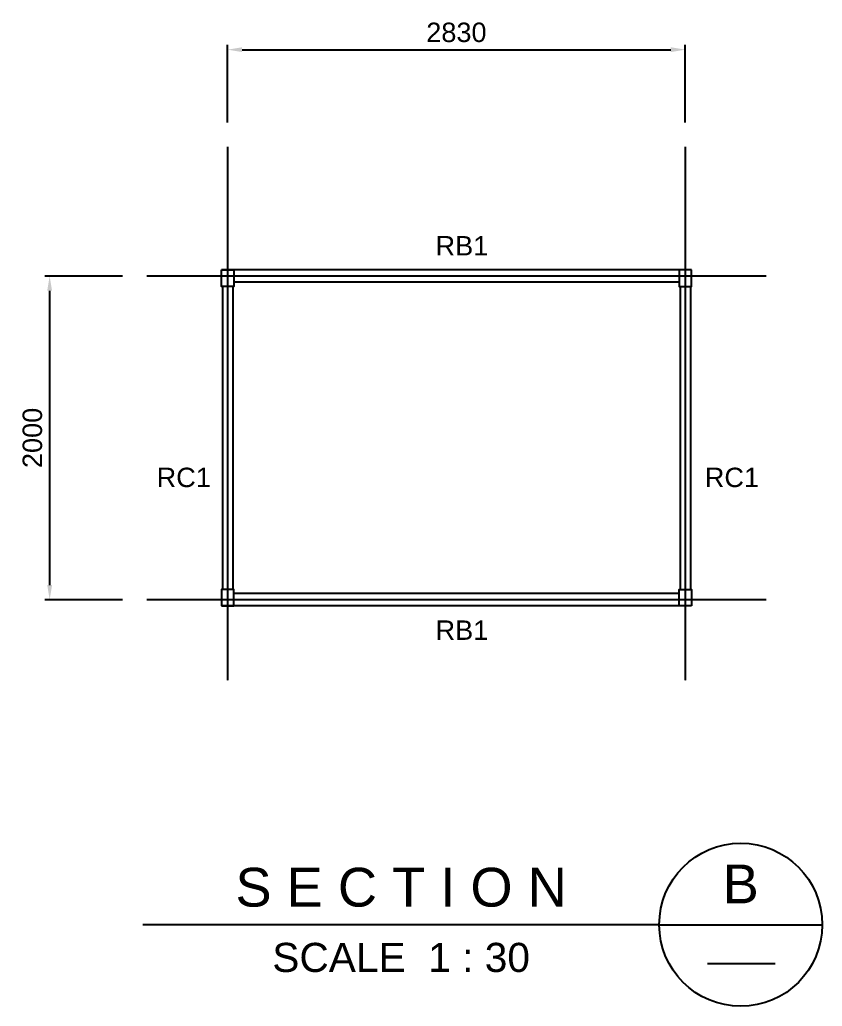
# Model space of a CAD drawing. Header units: millimetres. Extents: x 376548 to 485787, y -156716 to -17718.
# Drawn here: x 435469 to 440432, y -120164 to -114066 of the extents above; entities that cross this region are included whole.
import ezdxf
from ezdxf.enums import TextEntityAlignment as Align

# ---------------------------------------------------------------- set-up
doc = ezdxf.new("R2010")
doc.units = ezdxf.units.MM
doc.header["$LTSCALE"] = 2
doc.linetypes.add('CENTER', pattern=[2, 1.25, -0.25, 0.25, -0.25])
doc.layers.get('Defpoints').update_dxf_attribs({"color": 250})
for name, color, linetype in [('C_CEN', 1, 'CENTER'), ('C_DIM', 7, 'Continuous'), ('C_GIRDER', 2, 'Continuous'), ('C_TEXT_01', 2, 'Continuous'), ('TITLE', 7, 'Continuous')]:
    doc.layers.add(name, color=color, linetype=linetype)
doc.styles.add('Arial', font='arial.ttf')
doc.dimstyles.new('일반도면_0030', dxfattribs={"dimtxt": 120, "dimasz": 90, "dimexe": 30, "dimexo": 150, "dimgap": 45, "dimtad": 1, "dimdec": 0, "dimzin": 0, "dimdsep": 46, "dimtxsty": 'Arial', "dimcen": -150, "dimclrd": 7, "dimclre": 7, "dimclrt": 2, "dimadec": 8, "dimazin": 0, "dimtfac": 1, "dimtdec": 0, "dimtix": 1, "dimtmove": 2, "dimatfit": 3, "dimfxl": 1, "dimtolj": 1, "dimtzin": 0, "dimarcsym": 0})

# ---------------------------------------------------------------- blocks, each defined once
blk = doc.blocks.new('*D182')
at = {"layer": 'C_DIM', "color": 7, "lineweight": -2}
for p, q in [((436104.4, -115650.9), (435624.4, -115650.9)), ((435654.4, -115740.9), (435654.4, -117560.9)), ((436104.4, -117650.9), (435624.4, -117650.9))]:
    blk.add_line(p, q, dxfattribs=at)
at = {"layer": 'C_DIM', "color": 7}
for points in [[(435639.4, -115740.9), (435669.4, -115740.9), (435654.4, -115650.9)], [(435639.4, -117560.9), (435669.4, -117560.9), (435654.4, -117650.9)]]:
    blk.add_solid(points, dxfattribs=at)
at = {"layer": 'Defpoints', "color": 0}
for p in [(436254.4, -115650.9), (435654.4, -117650.9), (436254.4, -117650.9)]:
    blk.add_point(p, dxfattribs=at)
at = {"layer": 'C_DIM', "color": 2, "insert": (435548.2, -116650.9), "char_height": 120, "attachment_point": 5, "rotation": 90, "style": 'Arial'}
blk.add_mtext('\\A1;2000', dxfattribs=at)
blk = doc.blocks.new('*D183')
at = {"layer": 'C_DIM', "color": 7, "lineweight": -2}
for p, q in [((436754.4, -114700.9), (436754.4, -114220.9)), ((439584.4, -114700.9), (439584.4, -114220.9)), ((436844.4, -114250.9), (439494.4, -114250.9))]:
    blk.add_line(p, q, dxfattribs=at)
at = {"layer": 'C_DIM', "color": 7}
for points in [[(436844.4, -114235.9), (436844.4, -114265.9), (436754.4, -114250.9)], [(439494.4, -114235.9), (439494.4, -114265.9), (439584.4, -114250.9)]]:
    blk.add_solid(points, dxfattribs=at)
at = {"layer": 'Defpoints', "color": 0}
for p in [(439584.4, -114250.9), (436754.4, -114850.9), (439584.4, -114850.9)]:
    blk.add_point(p, dxfattribs=at)
at = {"layer": 'C_DIM', "color": 2, "insert": (438169.4, -114144.6), "char_height": 120, "attachment_point": 5, "style": 'Arial'}
blk.add_mtext('\\A1;2830', dxfattribs=at)

msp = doc.modelspace()

# ---------------------------------------------------------------- linework, layer by layer
at = {"layer": 'C_CEN'}
for p, q in [((436754.4, -114850.9), (436754.4, -118150.9)), ((439584.4, -114850.9), (439584.4, -118150.9)), ((440084.4, -115650.9), (436254.4, -115650.9)), ((440084.4, -115650.9), (436254.4, -115650.9)), ((440084.4, -117650.9), (436254.4, -117650.9))]:
    msp.add_line(p, q, dxfattribs=at)
at = {"layer": 'C_GIRDER'}
for p, q in [((439546.3, -115612.8), (436716.3, -115612.8)), ((436722.7, -115714.4), (436722.7, -117587.4)), ((436786.2, -115714.4), (436786.2, -117587.4)), ((439546.3, -115689), (436792.5, -115689)), ((439552.7, -115714.4), (439552.7, -117587.4)), ((439616.2, -115714.4), (439616.2, -117587.4)), ((439546.3, -117612.8), (436792.5, -117612.8)), ((439546.3, -117689), (436716.3, -117689))]:
    msp.add_line(p, q, dxfattribs=at)
for points in [[(436716.3, -115612.8), (436792.5, -115612.8), (436792.5, -115714.4), (436716.3, -115714.4)], [(439622.5, -115612.8), (439546.3, -115612.8), (439546.3, -115714.4), (439622.5, -115714.4)], [(436716.3, -117689), (436792.5, -117689), (436792.5, -117587.4), (436716.3, -117587.4)], [(439622.5, -117689), (439546.3, -117689), (439546.3, -117587.4), (439622.5, -117587.4)]]:
    msp.add_lwpolyline(points, close=True, dxfattribs=at)
at = {"layer": 'TITLE', "color": 1, "linetype": 'Continuous'}
msp.add_line((439423.6, -119660.2), (436231.6, -119660.2), dxfattribs=at)
msp.add_lwpolyline([(439423.6, -119660.2), (440431.6, -119660.2)], dxfattribs=at)
at = {"layer": 'TITLE', "color": 2, "linetype": 'Continuous'}
msp.add_lwpolyline([(439721.1, -119899.7), (440140, -119899.7)], dxfattribs=at)
at = {"layer": 'TITLE', "color": 1, "linetype": 'Continuous'}
msp.add_circle((439927.6, -119660.2), 504, dxfattribs=at)

# ---------------------------------------------------------------- texts
at = {"layer": 'C_TEXT_01', "style": 'Arial'}
for s, p in [('RB1', (438040.4, -115523)), ('RC1', (436315.8, -116954.9)), ('RC1', (439705.3, -116954.9)), ('RB1', (438040.4, -117899.2))]:
    msp.add_text(s, height=120, dxfattribs=at).set_placement(p)
at = {"layer": 'TITLE', "color": 3, "ltscale": 10, "style": 'Arial'}
msp.add_text('S E C T I O N', height=240, dxfattribs=at).set_placement((437827.6, -119548.2), align=Align.CENTER)
at = {"layer": 'TITLE', "color": 2, "ltscale": 10, "style": 'Arial'}
msp.add_text('B', height=240, dxfattribs=at).set_placement((439927.5, -119408.2), align=Align.MIDDLE)
at = {"layer": 'TITLE', "color": 2, "linetype": 'Continuous', "style": 'Arial'}
msp.add_text('SCALE  1 : 30', height=180, dxfattribs=at).set_placement((437827.7, -119772.2), align=Align.TOP_CENTER)

# ---------------------------------------------------------------- dimensions: what is measured, and where the dimension line sits
at = {"layer": 'C_DIM'}
dim = msp.add_linear_dim(base=(439584.4, -114250.9), p1=(436754.4, -114850.9), p2=(439584.4, -114850.9), dimstyle='일반도면_0030', dxfattribs=at)
dim.commit()
dim.dimension.update_dxf_attribs({"geometry": '*D183', "text_midpoint": (438169.4, -114144.6)})
dim = msp.add_aligned_dim(p1=(436254.4, -115650.9), p2=(436254.4, -117650.9), distance=-600, dimstyle='일반도면_0030', dxfattribs=at)
dim.commit()
dim.dimension.update_dxf_attribs({"geometry": '*D182', "text_midpoint": (435548.2, -116650.9)})

doc.saveas('drawing.dxf')
